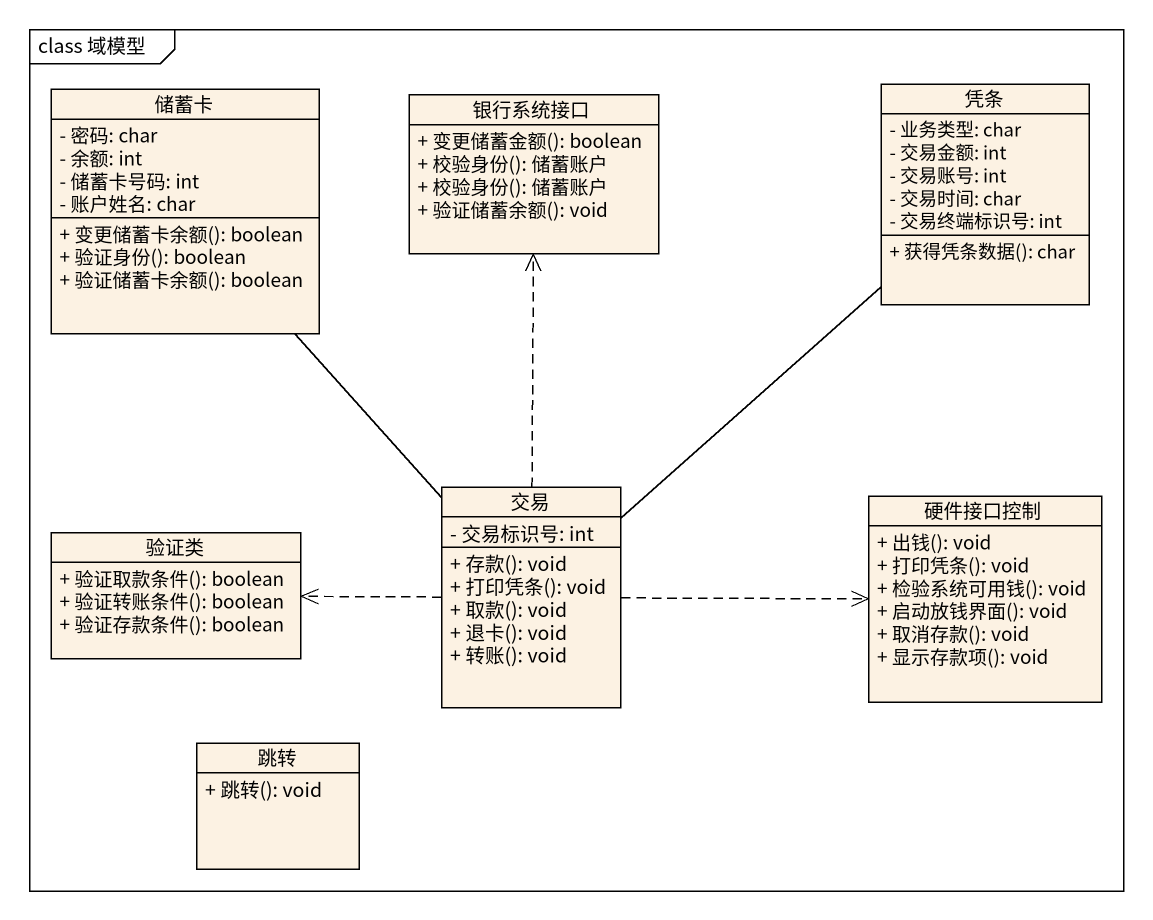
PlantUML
@startuml
mainframe class 域模型
hide circle
hide empty members
skinparam classAttributeIconSize 0
class 储蓄卡 {
  - 密码: char
  - 余额: int
  - 储蓄卡号码: int
  - 账户姓名: char
  + 变更储蓄卡余额(): boolean
  + 验证身份(): boolean
  + 验证储蓄卡余额(): boolean
}
class 银行系统接口 {
  + 变更储蓄金额(): boolean
  + 校验身份(): 储蓄账户
  + 校验身份(): 储蓄账户
  + 验证储蓄余额(): void
}
class 凭条 {
  - 业务类型: char
  - 交易金额: int
  - 交易账号: int
  - 交易时间: char
  - 交易终端标识号: int
  + 获得凭条数据(): char
}
class 交易 {
  - 交易标识号: int
  + 存款(): void
  + 打印凭条(): void
  + 取款(): void
  + 退卡(): void
  + 转账(): void
}
class 硬件接口控制 {
  + 出钱(): void
  + 打印凭条(): void
  + 检验系统可用钱(): void
  + 启动放钱界面(): void
  + 取消存款(): void
  + 显示存款项(): void
}
class 验证类 {
  + 验证取款条件(): boolean
  + 验证转账条件(): boolean
  + 验证存款条件(): boolean
}
class 跳转 {
  + 跳转(): void
}
储蓄卡 -- 交易
凭条 -- 交易
交易 .up.> 银行系统接口
交易 .right.> 硬件接口控制
交易 .left.> 验证类
@enduml
